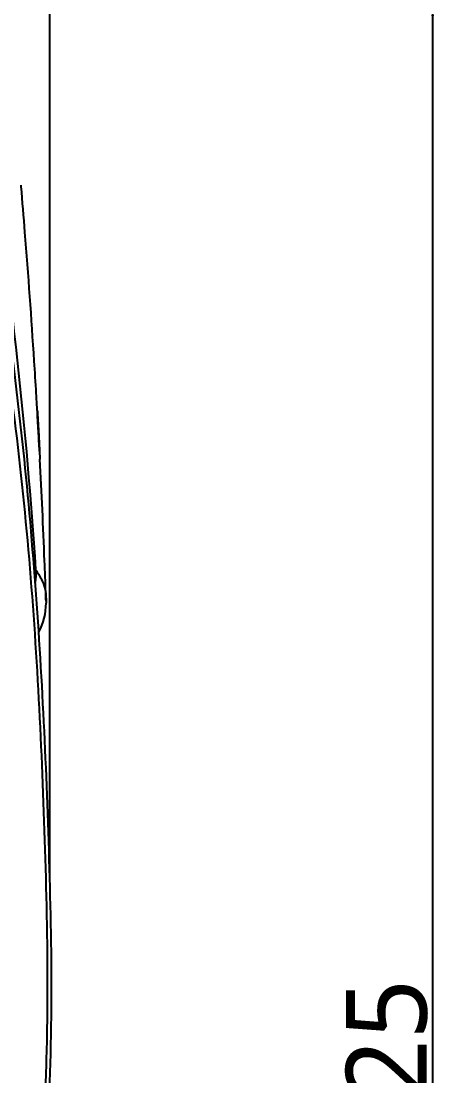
# Model space of a CAD drawing. Header units: millimetres. Extents: x 28 to 2974, y 8 to 3716.
# Drawn here: x 1382 to 1485.7, y 1120.2 to 1381.2 of the extents above; entities that cross this region are included whole.
import ezdxf

# ---------------------------------------------------------------- set-up
doc = ezdxf.new("R2010")
doc.units = ezdxf.units.MM
doc.layers.get('Defpoints').update_dxf_attribs({"linetype": 'CONTINUOUS'})
doc.layers.add('1LINE', color=7, linetype='CONTINUOUS')
doc.styles.add('Annotative', font='malgun.ttf')
doc.dimstyles.new('WOO', dxfattribs={"dimtxt": 20, "dimasz": 2, "dimexe": 1.25, "dimexo": 0.3, "dimgap": 1, "dimtad": 1, "dimdec": 1, "dimzin": 1, "dimdsep": 46, "dimtxsty": 'Annotative', "dimcen": 0, "dimclrd": 1, "dimclre": 1, "dimclrt": 2, "dimadec": 0, "dimazin": 0, "dimtfac": 1, "dimtdec": 1, "dimtofl": 0, "dimtmove": 0, "dimatfit": 3, "dimfxl": 0, "dimarcsym": 0})

# ---------------------------------------------------------------- blocks, each defined once
blk = doc.blocks.new('*D7')
at = {"layer": '1LINE', "color": 1, "lineweight": -2}
for p, q in [((989.17, 1143.86), (989.17, 1444.15)), ((1389.16, 1169.54), (1389.16, 1444.15)), ((991.17, 1442.9), (1387.16, 1442.9))]:
    blk.add_line(p, q, dxfattribs=at)
at = {"layer": '1LINE', "color": 1}
for points in [[(991.17, 1443.23), (991.17, 1442.56), (989.17, 1442.9)], [(1387.16, 1443.23), (1387.16, 1442.56), (1389.16, 1442.9)]]:
    blk.add_solid(points, dxfattribs=at)
at = {"layer": 'Defpoints', "color": 0}
for p in [(1389.16, 1442.9), (1389.16, 1169.24), (989.17, 1143.56)]:
    blk.add_point(p, dxfattribs=at)
at = {"layer": '1LINE', "color": 2, "insert": (1185.95, 1454.23), "char_height": 20, "attachment_point": 5, "style": 'Annotative'}
blk.add_mtext('400', dxfattribs=at)
blk = doc.blocks.new('*D9')
at = {"layer": '1LINE', "color": 1, "lineweight": -2}
for p, q in [((1189.67, 1384.41), (1485.11, 1384.41)), ((1483.86, 1382.41), (1483.86, 861.29)), ((1189.68, 859.29), (1485.11, 859.29))]:
    blk.add_line(p, q, dxfattribs=at)
at = {"layer": '1LINE', "color": 1}
for points in [[(1483.53, 1382.41), (1484.19, 1382.41), (1483.86, 1384.41)], [(1483.53, 861.29), (1484.19, 861.29), (1483.86, 859.29)]]:
    blk.add_solid(points, dxfattribs=at)
at = {"layer": 'Defpoints', "color": 0}
for p in [(1189.37, 1384.41), (1189.38, 859.29), (1483.86, 859.29)]:
    blk.add_point(p, dxfattribs=at)
at = {"layer": '1LINE', "color": 2, "insert": (1472.53, 1121.85), "char_height": 20, "attachment_point": 5, "rotation": 90, "style": 'Annotative'}
blk.add_mtext('525', dxfattribs=at)
blk = doc.blocks.new('*D14')
at = {"layer": '1LINE', "color": 1, "lineweight": -2}
for p, q in [((919.94, 1293.15), (919.94, 1507.21)), ((921.94, 1505.96), (1387.18, 1505.96)), ((1389.18, 1168.86), (1389.18, 1507.21))]:
    blk.add_line(p, q, dxfattribs=at)
at = {"layer": '1LINE', "color": 1}
for points in [[(921.94, 1506.29), (921.94, 1505.63), (919.94, 1505.96)], [(1387.18, 1506.29), (1387.18, 1505.63), (1389.18, 1505.96)]]:
    blk.add_solid(points, dxfattribs=at)
at = {"layer": 'Defpoints', "color": 0}
for p in [(1389.18, 1505.96), (919.94, 1292.85), (1389.18, 1168.56)]:
    blk.add_point(p, dxfattribs=at)
at = {"layer": '1LINE', "color": 2, "insert": (1154.56, 1517.29), "char_height": 20, "attachment_point": 5, "style": 'Annotative'}
blk.add_mtext('469', dxfattribs=at)

msp = doc.modelspace()

# ---------------------------------------------------------------- linework, layer by layer
at = {"layer": '1LINE', "linetype": 'Continuous'}
msp.add_line((1385.91, 1287.06), (1385.92, 1287.06), dxfattribs=at)
for centre, major_axis, ratio, start_param, end_param in [((1385.09, 1284.4), (0, 1), 0.999721, 4.769969, 4.928952), ((1385.59, 1275.3), (0, -1), 0.999722, 1.491149, 1.623875), ((1383.65, 1245.39), (2, 0.13), 0.219135, 5.649064, 6.157533)]:
    msp.add_ellipse(centre, major_axis=major_axis, ratio=ratio, start_param=start_param, end_param=end_param, dxfattribs=at)
for points, knots in [([(1189.38, 860.85), (1201.84, 860.82), (1214.13, 862.22), (1232.22, 866.45), (1238.24, 868.24), (1249.97, 872.46), (1255.67, 874.89), (1266.72, 880.4), (1272.06, 883.48), (1282.38, 890.33), (1287.38, 894.13), (1296.89, 902.19), (1301.4, 906.42), (1310.1, 915.21), (1314.29, 919.79), (1326.33, 933.96), (1333.7, 944.05), (1347.02, 965.23), (1352.88, 976.15), (1363.2, 998.55), (1367.66, 1010.04), (1373.41, 1027.63), (1375.17, 1033.55), (1378.39, 1045.53), (1379.85, 1051.7), (1383.63, 1070.06), (1385.4, 1082.35), (1387.15, 1100.84), (1387.59, 1107), (1388.23, 1119.39), (1388.42, 1125.59), (1388.74, 1144.28), (1388.55, 1156.83), (1387.87, 1181.69), (1387.41, 1194.07), (1385.64, 1231.21), (1383.77, 1255.8), (1379.25, 1292.48), (1377.44, 1304.69), (1373.22, 1329.23), (1370.85, 1341.43), (1368.3, 1353.35)], [0, 0, 0, 0, 0.0625, 0.0625, 0.09375, 0.09375, 0.125, 0.125, 0.15625, 0.15625, 0.1875, 0.1875, 0.21875, 0.21875, 0.25, 0.25, 0.3125, 0.3125, 0.375, 0.375, 0.4375, 0.4375, 0.46875, 0.46875, 0.5, 0.5, 0.5625, 0.5625, 0.59375, 0.59375, 0.625, 0.625, 0.6875, 0.6875, 0.75, 0.75, 0.875, 0.875, 0.9375, 0.9375, 1, 1, 1, 1]), ([(1382.08, 1340.26), (1382.08, 1340.28), (1382.08, 1340.3), (1382.06, 1340.4), (1382.06, 1340.48), (1382.05, 1340.55)], [0, 0, 0, 0, 0.235707, 0.235707, 1, 1, 1, 1]), ([(1385.92, 1287.06), (1385.88, 1287.73), (1385.84, 1288.39), (1385.64, 1291.72), (1385.47, 1294.38), (1384.62, 1307.69), (1383.86, 1318.33), (1382.71, 1332.73), (1382.4, 1336.49), (1382.08, 1340.26)], [0, 0, 0, 0, 0.037499, 0.037499, 0.187494, 0.187494, 0.787508, 0.787508, 1, 1, 1, 1]), ([(1189.38, 859.29), (1201.89, 859.28), (1214.38, 860.71), (1238.73, 866.4), (1250.37, 870.56), (1272.54, 881.52), (1283.1, 888.49), (1297.43, 900.58), (1301.95, 904.82), (1310.64, 913.59), (1314.8, 918.12), (1326.79, 932.12), (1334.09, 942.02), (1347.39, 962.87), (1353.41, 973.89), (1363.95, 996.44), (1368.44, 1007.9), (1376.08, 1031.14), (1379.24, 1042.91), (1384.2, 1066.78), (1386.02, 1078.87), (1388.52, 1103.31), (1389.18, 1115.67), (1389.71, 1140.27), (1389.58, 1152.49), (1388.98, 1176.82), (1388.55, 1188.93), (1386.94, 1225.13), (1385.28, 1249.05), (1381.27, 1288.23), (1379.34, 1303.62), (1377.07, 1318.91)], [0, 0, 0, 0, 0.065332, 0.065332, 0.130664, 0.130664, 0.195996, 0.195996, 0.228661, 0.228661, 0.261327, 0.261327, 0.326659, 0.326659, 0.391991, 0.391991, 0.457323, 0.457323, 0.522655, 0.522655, 0.587987, 0.587987, 0.653318, 0.653318, 0.71865, 0.71865, 0.783982, 0.783982, 0.914646, 0.914646, 1, 1, 1, 1]), ([(1386.03, 1285.06), (1386.02, 1285.28), (1386, 1285.51), (1385.98, 1285.93), (1385.97, 1286.14), (1385.95, 1286.49), (1385.94, 1286.64), (1385.92, 1286.88), (1385.92, 1286.96), (1385.91, 1287.04), (1385.91, 1287.06), (1385.91, 1287.06)], [0, 0, 0, 0, 0.215323, 0.215323, 0.430706, 0.430706, 0.645977, 0.645977, 0.860912, 0.860912, 1, 1, 1, 1]), ([(1386.6, 1274.75), (1386.51, 1276.42), (1386.42, 1278.08), (1386.23, 1281.52), (1386.13, 1283.29), (1386.03, 1285.06)], [0, 0, 0, 0, 0.484043, 0.484043, 1, 1, 1, 1]), ([(1386.09, 1284.46), (1386.15, 1283.41), (1386.21, 1282.37), (1386.32, 1280.28), (1386.38, 1279.23), (1386.49, 1277.24), (1386.54, 1276.3), (1386.59, 1275.35)], [0, 0, 0, 0, 0.344477, 0.344477, 0.688954, 0.688954, 1, 1, 1, 1]), ([(1386.18, 1284.46), (1386.18, 1284.46), (1386.18, 1284.46), (1386.18, 1284.46), (1386.12, 1284.46), (1386.09, 1284.46)], [0, 0, 0, 0, 0.250003, 0.500005, 1, 1, 1, 1]), ([(1386.69, 1275.35), (1386.62, 1276.51), (1386.56, 1277.66), (1386.45, 1279.75), (1386.39, 1280.69), (1386.29, 1282.58), (1386.24, 1283.52), (1386.18, 1284.46)], [0, 0, 0, 0, 0.379391, 0.379391, 0.689696, 0.689696, 1, 1, 1, 1]), ([(1386.59, 1275.35), (1386.63, 1275.35), (1386.68, 1275.35), (1386.69, 1275.35), (1386.69, 1275.35), (1386.69, 1275.35)], [0, 0, 0, 0, 0.499995, 0.749997, 1, 1, 1, 1]), ([(1386.6, 1274.75), (1386.61, 1274.61), (1386.61, 1274.46), (1386.63, 1274.09), (1386.65, 1273.88), (1386.67, 1273.5), (1386.67, 1273.33), (1386.69, 1273.05), (1386.7, 1272.94), (1386.7, 1272.79), (1386.7, 1272.75), (1386.7, 1272.75)], [0, 0, 0, 0, 0.141244, 0.141244, 0.356266, 0.356266, 0.571046, 0.571046, 0.785714, 0.785714, 1, 1, 1, 1]), ([(1386.71, 1272.75), (1386.71, 1272.75), (1386.71, 1272.75), (1386.71, 1272.75), (1386.7, 1272.75), (1386.7, 1272.75), (1386.7, 1272.75), (1386.7, 1272.75)], [0, 0, 0, 0, 0.147085, 0.147085, 0.735427, 0.735427, 1, 1, 1, 1]), ([(1388.22, 1237.68), (1388.2, 1238.35), (1388.18, 1239.02), (1388.06, 1242.35), (1387.96, 1245.01), (1387.53, 1256.04), (1387.14, 1264.4), (1386.71, 1272.75)], [0, 0, 0, 0, 0.056976, 0.056976, 0.28488, 0.28488, 1, 1, 1, 1]), ([(1385.64, 1245.46), (1386.21, 1244.63), (1386.68, 1243.79), (1387.44, 1242.25), (1387.72, 1241.55), (1388.2, 1239.85), (1388.2, 1239), (1388.21, 1238.19)], [0, 0, 0, 0, 0.273918, 0.273918, 0.547836, 0.547836, 1, 1, 1, 1])]:
    msp.add_open_spline(points, degree=3, knots=knots, dxfattribs=at)
for points, degree in [([(1374.11, 1348.21), (1379.64, 1314.55), (1383.32, 1280.28), (1385.64, 1245.46)], 3), ([(1386.18, 1284.46), (1386.17, 1284.65), (1386.1, 1284.86), (1385.96, 1285.03)], 3), ([(1386.52, 1274.75), (1386.64, 1274.94), (1386.7, 1275.16), (1386.69, 1275.35)], 3), ([(1385.64, 1245.46), (1385.7, 1244.41), (1385.66, 1243.35), (1385.52, 1242.31)], 3), ([(1386.4, 1229.96), (1387.59, 1232.17), (1388.23, 1234.66), (1388.23, 1237.19)], 3), ([(1388.21, 1238.19), (1388.21, 1238.02), (1388.22, 1237.85), (1388.22, 1237.68)], 3), ([(1388.33, 1237.19), (1388.34, 1237.57), (1388.31, 1238.2)], 2)]:
    msp.add_open_spline(points, degree=degree, dxfattribs=at)

# ---------------------------------------------------------------- dimensions: what is measured, and where the dimension line sits
at = {"layer": '1LINE'}
dim = msp.add_linear_dim(base=(1389.18, 1505.96), p1=(919.94, 1292.85), p2=(1389.18, 1168.56), dimstyle='WOO', override={"dimdec": 0}, dxfattribs=at)
dim.commit()
dim.dimension.update_dxf_attribs({"geometry": '*D14', "text_midpoint": (1154.56, 1517.29)})
dim = msp.add_linear_dim(base=(1389.16, 1442.9), p1=(989.17, 1143.56), p2=(1389.16, 1169.24), text='400', dimstyle='WOO', override={"dimdec": 0}, dxfattribs=at)
dim.commit()
dim.dimension.update_dxf_attribs({"geometry": '*D7', "text_midpoint": (1185.95, 1442.9), "dimtype": 160})
dim = msp.add_linear_dim(base=(1483.86, 859.29), p1=(1189.37, 1384.41), p2=(1189.38, 859.29), angle=90, text='525', dimstyle='WOO', override={"dimdec": 0}, dxfattribs=at)
dim.commit()
dim.dimension.update_dxf_attribs({"geometry": '*D9', "text_midpoint": (1472.53, 1121.85)})

doc.saveas('drawing.dxf')
